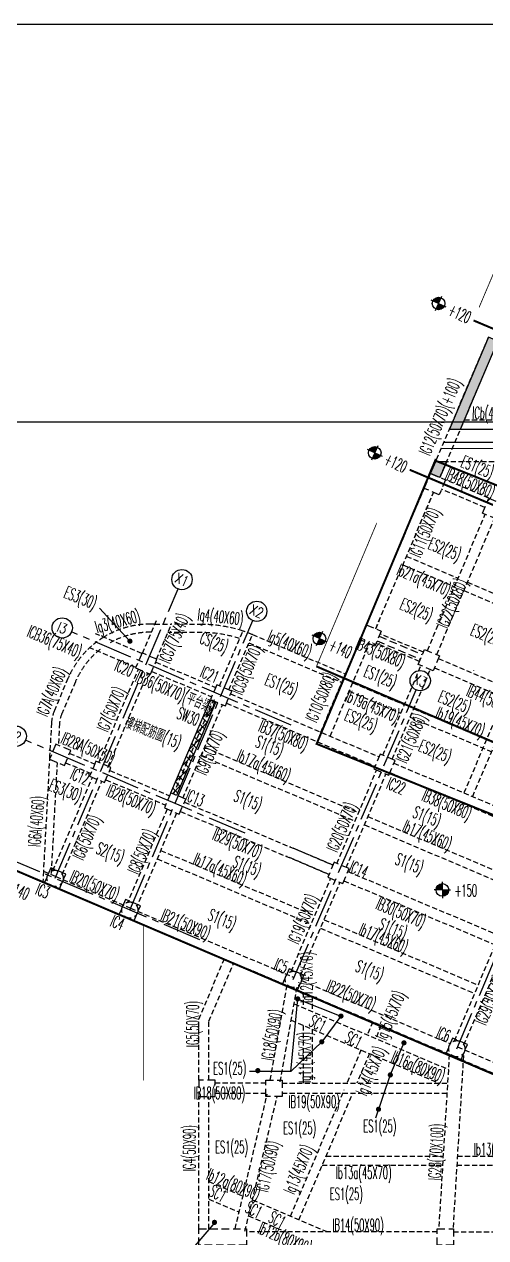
# Model space of a CAD drawing. Header units: centimetres. Extents: x -47768 to 194820, y -149527 to 141949.
# Drawn here: x 58664 to 60937, y -788 to 5195 of the extents above; entities that cross this region are included whole.
import ezdxf
from ezdxf.enums import TextEntityAlignment as Align

# ---------------------------------------------------------------- set-up
doc = ezdxf.new("R2010")
doc.units = ezdxf.units.CM
for name, pattern in [('1', [0.375, 0.25, -0.125]), ('CENTER2', [28.575, 19.05, -3.175, 3.175, -3.175]), ('HIDDEN', [0.375, 0.25, -0.125])]:
    doc.linetypes.add(name, pattern=pattern)
doc.layers.get('0').update_dxf_attribs({"color": 8})
for name, color, linetype in [('0S-1FL排水溝位置', 8, 'Continuous'), ('0S-B', 6, 'HIDDEN'), ('0S-colhead', 8, 'HIDDEN'), ('0S-GRID', 8, 'Continuous'), ('0S-J', 3, 'HIDDEN'), ('0S-Shear wall', 7, 'Continuous'), ('0S-WALL', 40, 'Continuous'), ('0S-雲梯車', 11, 'Continuous'), ('1S-BN', 7, 'Continuous'), ('1S-CN', 2, 'Continuous'), ('1S-JN', 3, 'Continuous'), ('1S-SN', 4, 'Continuous'), ('1S-SWN', 7, 'Continuous'), ('1S-TEXT', 7, 'Continuous'), ('FL高程', 7, 'Continuous'), ('高程線', 7, 'Continuous')]:
    doc.layers.add(name, color=color, linetype=linetype)
doc.layers.add('0S-繪圖區', color=171, linetype='Continuous', plot=False)
doc.styles.add('ae', font='romans.shx', dxfattribs={"bigfont": 'chineset.shx'})
doc.styles.add('CHINA', font='romans.shx', dxfattribs={"width": 0.85, "bigfont": 'chineset.shx'})
doc.styles.add('ROMAND', font='romand')
doc.styles.add('txt', font='romans.shx', dxfattribs={"height": 0.2, "bigfont": 'chineset.shx'})

# ---------------------------------------------------------------- blocks, each defined once
blk = doc.blocks.new('地下一樓柱位')
at = {"color": 0, "linetype": 'HIDDEN', "ltscale": 150}
for points in [[(152287.8, 68034.3), (152256.5, 67960.7), (152182.9, 67991.9), (152214.1, 68065.6), (152287.8, 68034.3)], [(152575, 67912.4), (152543.7, 67838.8), (152470.1, 67870), (152501.3, 67943.7), (152575, 67912.4)], [(151971.3, 67288.7), (151940, 67215.1), (151866.4, 67246.3), (151897.6, 67320), (151971.3, 67288.7)], [(151960.5, 67263.4), (152174.1, 67172.7)], [(151950.7, 67240.4), (152164.3, 67149.7)], [(152258.5, 67166.8), (152227.2, 67093.2), (152153.6, 67124.4), (152184.8, 67198.1), (152258.5, 67166.8)], [(152427.4, 67095.1), (152427, 67095.3)], [(151402.2, 65074.5), (151482.2, 65074.5), (151482.2, 64994.5), (151402.2, 64994.5), (151402.2, 65074.5)], [(152247.2, 64341.3), (152327.2, 64341.3), (152327.2, 64261.3), (152247.2, 64261.3), (152247.2, 64341.3)]]:
    blk.add_lwpolyline(points, dxfattribs=at)
for points in [[(150866, 67149.5), (150792.4, 67180.8), (150761.1, 67107.1), (150834.7, 67075.9), (150866, 67149.5)], [(151234.2, 66993.2), (151160.6, 67024.5), (151129.3, 66950.8), (151203, 66919.6), (151234.2, 66993.2)], [(150441.5, 66699.6), (150367.8, 66730.9), (150336.6, 66657.2), (150410.2, 66626), (150441.5, 66699.6)], [(152039.7, 66651.3), (151966, 66682.6), (151934.8, 66608.9), (152008.4, 66577.7), (152039.7, 66651.3)], [(150639.4, 66615.6), (150565.7, 66646.9), (150534.5, 66573.2), (150608.1, 66542), (150639.4, 66615.6)], [(151007.6, 66459.3), (150933.9, 66490.6), (150902.7, 66416.9), (150976.3, 66385.7), (151007.6, 66459.3)], [(150416.7, 66090.9), (150343, 66122.2), (150311.8, 66048.5), (150385.4, 66017.3), (150416.7, 66090.9)], [(151813, 66117.4), (151739.4, 66148.7), (151708.1, 66075), (151781.8, 66043.8), (151813, 66117.4)], [(150784.9, 65934.6), (150711.2, 65965.9), (150680, 65892.2), (150753.6, 65861), (150784.9, 65934.6)], [(151590.3, 65592.7), (151516.7, 65624), (151485.4, 65550.3), (151559.1, 65519.1), (151590.3, 65592.7)], [(152395.8, 65250.8), (152322.1, 65282.1), (152290.9, 65208.5), (152364.5, 65177.2), (152395.8, 65250.8)], [(151072.2, 64994.5), (151152.2, 64994.5), (151152.2, 65074.5), (151072.2, 65074.5)], [(151072.2, 64341.3), (151307.2, 64341.3), (151307.2, 64261.3), (151072.2, 64261.3)]]:
    blk.add_lwpolyline(points, close=True, dxfattribs=at)
for centre in [(150364.2, 66069.7), (150732.4, 65913.4), (151537.9, 65571.5), (152343.3, 65229.6)]:
    blk.add_circle(centre, 40, dxfattribs=at)
blk = doc.blocks.new('*U146')
at = {"color": 0, "ltscale": 100}
blk.add_lwpolyline([(-36.3, 27), (36.3, 27), (36.3, -27), (-36.3, -27)], close=True, dxfattribs=at)
blk = doc.blocks.new('XLINE')
blk.add_circle((0, 0), 50)
at = {"style": 'ROMAND', "width": 0.74997, "flags": 8}
blk.add_attdef('X-LINE', text='', height=50, dxfattribs=at).set_placement((0, 0), align=Align.MIDDLE)
blk = doc.blocks.new('柱位編號')
at = {"color": 0, "linetype": 'CENTER2', "ltscale": 10}
for p, q in [((129523.5, 36832.5), (130129.1, 38259.2)), ((129891.7, 36676.2), (130497.3, 38102.9)), ((130686.2, 37588.3), (129604.7, 38047.4)), ((130697.2, 36334.3), (131302.8, 37761)), ((130459.6, 37054.4), (129378.1, 37513.5)), ((131502.6, 35992.5), (132108.2, 37419.1)), ((130236.9, 36529.7), (129155.3, 36988.8))]:
    blk.add_line(p, q, dxfattribs=at)
at = {"color": 0}
ref = blk.add_blockref('XLINE', (130148.7, 38305.2), dxfattribs=dict(at, rotation=337))
ref.add_attrib('X-LINE', 'X1', dxfattribs={"height": 50, "rotation": 337, "style": 'ROMAND', "width": 0.74997}).set_placement((130148.7, 38305.2), align=Align.MIDDLE)
ref = blk.add_blockref('XLINE', (130516.9, 38148.9), dxfattribs=dict(at, rotation=337))
ref.add_attrib('X-LINE', 'X2', dxfattribs={"height": 50, "rotation": 337, "style": 'ROMAND', "width": 0.74997}).set_placement((130516.9, 38148.9), align=Align.MIDDLE)
ref = blk.add_blockref('XLINE', (129558.7, 38066.9), dxfattribs=dict(at, rotation=337))
ref.add_attrib('X-LINE', 'I3', dxfattribs={"height": 50, "rotation": 337, "style": 'ROMAND', "width": 0.74997}).set_placement((129558.7, 38066.9), align=Align.MIDDLE)
ref = blk.add_blockref('XLINE', (131322.3, 37807.1), dxfattribs=dict(at, rotation=337))
ref.add_attrib('X-LINE', 'X3', dxfattribs={"height": 50, "rotation": 337, "style": 'ROMAND', "width": 0.74997}).set_placement((131322.3, 37807.1), align=Align.MIDDLE)
ref = blk.add_blockref('XLINE', (129332, 37533.1), dxfattribs=dict(at, rotation=337))
ref.add_attrib('X-LINE', 'I2', dxfattribs={"height": 50, "rotation": 337, "style": 'ROMAND', "width": 0.74997}).set_placement((129332, 37533.1), align=Align.MIDDLE)
blk = doc.blocks.new('ELE')
at = {"ltscale": 100}
h = blk.add_hatch(color=0, dxfattribs=at)
h.dxf.hatch_style = 1
edge = h.paths.add_edge_path()
edge.add_arc((55199, -2026.6), 20.7, 90, 180)
edge.add_line((55178.3, -2026.6), (55199, -2026.6))
edge.add_line((55199, -2026.6), (55199, -2005.9))
h = blk.add_hatch(color=0, dxfattribs=at)
h.dxf.hatch_style = 1
edge = h.paths.add_edge_path()
edge.add_line((55199, -2047.4), (55199, -2026.6))
edge.add_line((55199, -2026.6), (55219.7, -2026.6))
edge.add_arc((55199, -2026.6), 20.7, 270, 360, ccw=False)
at = {"color": 0, "ltscale": 100}
for q in [(55172.4, -2026.6), (55199, -2000), (55225.6, -2026.6), (55199, -2053.2)]:
    blk.add_line((55199, -2026.6), q, dxfattribs=at)
blk.add_circle((55199, -2026.6), 20.7, dxfattribs=at)
blk = doc.blocks.new('0S-ELE')
at = {"layer": 'FL高程', "ltscale": 100, "xscale": 1.5, "yscale": 1.5, "zscale": 1.5}
blk.add_blockref('ELE', (-26764.5, -529.8), dxfattribs=at)
at = {"layer": 'FL高程', "ltscale": 100, "style": 'CHINA', "width": 0.5}
blk.add_attdef('+150', text='', height=60, dxfattribs=at).set_placement((56149.6, -3572.5), align=Align.MIDDLE)
blk = doc.blocks.new('1FL排水')
blk.add_line((-1417.6, 633.2), (-1417.6, 633.2))
at = {"linetype": 'HIDDEN', "ltscale": 5}
for p, q in [((-901.7, 436.4), (-60.3, 89.3)), ((-933, 362.7), (-90.8, 15.3)), ((-917.3, 399.6), (-75.5, 52.3)), ((-948.6, 325.9), (-106, -21.6))]:
    blk.add_line(p, q, dxfattribs=at)
at = {"linetype": '1', "ltscale": 100}
for points in [[(-2961.7, 898.3), (-2286.2, 898, -0.138373), (-1048.3, 532.5)], [(-3029.6, 738.3), (-2287.3, 738, -0.139592), (-1117.7, 388.1)]]:
    blk.add_lwpolyline(points, format="xyb", dxfattribs=at)
for points in [[(-3002, 803.3), (-2286.8, 803, -0.139639), (-1082.8, 442.9)], [(-2989.3, 833.3), (-2286.7, 833, -0.138332), (-1082.9, 477.5)]]:
    blk.add_lwpolyline(points, format="xyb")
for points in [[(-1055.2, 535.4), (-889.5, 465.1), (-952, 317.8), (-1117.7, 388.1)], [(-1047.3, 515.8), (-909.2, 457.1), (-960, 337.5), (-1098.1, 396.1)], [(-52.3, 108.5), (113.9, 39.2), (52.3, -108.5), (-113.9, -39.2)], [(-44.2, 88.9), (94.2, 31.1), (44.2, -88.9), (-94.2, -31.1)]]:
    blk.add_lwpolyline(points, close=True)
for points in [[(-1047.2, 515.7), (-959.2, 337)], [(-909.1, 457), (-1098, 396.1)], [(-44.2, 88.9), (44.2, -88.9)], [(94.2, 31.1), (-94.2, -31.1)]]:
    blk.add_lwpolyline(points)

msp = doc.modelspace()

# ---------------------------------------------------------------- hatches: boundary and pattern name
at = {"layer": '0S-Shear wall', "ltscale": 100}
h = msp.add_hatch(dxfattribs=at)
h.set_pattern_fill('ANSI37', color=256, scale=10)
h.set_pattern_definition([(45, (59385.27, 1393.015), (-22.4506, 22.4506), []), (135, (59385.27, 1393.015), (-22.4506, -22.4506), [])])
h.paths.add_polyline_path([(59580.6359, 1864.9892), (59608.2511, 1853.2673), (59412.8855, 1393.0148), (59385.2703, 1404.7368)])
at = {"layer": '1S-TEXT', "linetype": 'Continuous'}
h = msp.add_hatch(dxfattribs=at)
h.set_pattern_fill('AR-SAND', color=256, scale=0.35, style=0)
h.set_pattern_definition([(37.5, (60665.44, 2960.203), (-0.56, 17.12946), [0, -13.5128, 0, -15.113, 0, -14.44625]), (7.5, (60665.44, 2960.203), (15.7333, 25.0889), [0, -7.2898, 0, -12.1793, 0, -4.66725]), (-32.5, (60654.506, 2960.203), (27.68473, 0.0503), [0, -4.445, 0, -16.002, 0, -20.8915]), (-42.5, (60654.506, 2960.203), (26.7245, 7.8025), [0, -2.2225, 0, -10.4902, 0, -12.0015])])
h.paths.add_polyline_path([(60665.4403, 2979.7396), (60711.4655, 2960.2031), (60744.8882, 3038.942), (60744.8969, 3038.9625), (60690.5789, 3038.9625)])
h.paths.add_polyline_path([(60758.484, 3198.9369), (60812.802, 3198.9369), (60996.6992, 3632.1716), (60950.674, 3651.7082)])

# ---------------------------------------------------------------- linework, layer by layer
at = {"layer": '0S-B', "ltscale": 100}
for p, q in [((60665.4403, 2979.7396), (60950.674, 3651.7082)), ((60711.4655, 2960.2031), (60996.6992, 3632.1716)), ((60952.3678, 2858.0353), (60739.1032, 2948.5725)), ((60348.9481, 2234.1307), (60634.1818, 2906.0992)), ((60349.0671, 2234.1694), (60634.2101, 2906.1764)), ((60394.9733, 2214.5941), (60680.207, 2886.5627)), ((60395.095, 2214.639), (60680.238, 2886.6461)), ((60932.8291, 2812.011), (60719.5645, 2902.5481)), ((60649.6837, 2106.5652), (60934.9169, 2778.5339)), ((60695.709, 2087.0286), (60980.9422, 2758.9974)), ((59245.9937, 2094.0135), (59318.9203, 2265.8178)), ((59306.7199, 2237.0756), (59387.9582, 2236.513)), ((59315.0316, 2064.7087), (59387.9582, 2236.513)), ((59242.7156, 2092.6891), (59014.7443, 2189.4572)), ((59625.702, 1932.837), (59741.2955, 2205.1581)), ((59671.7272, 1913.3004), (59787.3207, 2185.6216)), ((60124.2775, 1704.8399), (60317.6896, 2160.4903)), ((60630.2488, 2098.3953), (60417.0894, 2188.8878)), ((60630.2629, 2098.4171), (60417.1034, 2188.9096)), ((59213.4108, 2023.6513), (58985.4394, 2120.4194)), ((60170.3027, 1685.3034), (60363.7148, 2140.9537)), ((60610.7101, 2052.3709), (60397.5507, 2142.8635)), ((60610.7242, 2052.3927), (60397.5647, 2142.8853)), ((59311.4719, 2049.9243), (59606.0334, 1924.8904)), ((60703.6555, 2067.3601), (61435.7584, 1756.6008)), ((59030.876, 1555.2366), (59226.2415, 2015.489)), ((59076.9012, 1535.7), (59272.2668, 1995.9525)), ((59291.9353, 2003.8991), (59586.4969, 1878.8651)), ((60430.8738, 1591.0827), (60618.4252, 2032.9248)), ((60476.899, 1571.5461), (60664.4504, 2013.3882)), ((60684.119, 2021.3348), (61416.2219, 1710.5756)), ((59399.0779, 1398.9441), (59594.4435, 1859.1966)), ((59679.6738, 1893.6319), (60411.4752, 1583.0006)), ((59445.1032, 1379.4076), (59640.4687, 1839.66)), ((59660.1373, 1847.6066), (60391.9386, 1536.9754)), ((58791.5811, 1640.5158), (58788.7229, 1587.4111)), ((58788.7229, 1587.4111), (58758.14, 1019.1899)), ((58886.9393, 1600.0387), (59011.2074, 1547.29)), ((58797.5956, 1008), (58827.0286, 1554.8559)), ((58867.4027, 1554.0134), (58991.6709, 1501.2647)), ((59084.8478, 1516.0315), (59379.4094, 1390.9975)), ((60204.2572, 1057.1863), (60399.6162, 1517.4415)), ((60250.2827, 1037.6504), (60445.6417, 1497.9056)), ((60465.3096, 1505.8521), (61197.1109, 1195.2209)), ((60484.8461, 1551.8774), (61216.6475, 1241.2461)), ((58804.7306, 1022.4714), (58999.6175, 1481.5962)), ((58850.7558, 1002.9348), (59045.6427, 1462.0597)), ((59065.3113, 1470.0063), (59359.8728, 1344.9723)), ((59367.8194, 1325.3038), (59172.9325, 866.1789)), ((59453.0498, 1359.739), (60184.8511, 1049.1078)), ((59413.8447, 1305.7672), (59218.9577, 846.6424)), ((59433.5132, 1313.7138), (60165.3146, 1003.0826)), ((60184.8164, 1049.0338), (59971.7822, 1139.4276)), ((60165.2861, 1003.006), (59952.2519, 1093.3997)), ((58758.14, 1019.1899), (58755.2818, 966.0851)), ((58758.14, 1019.1899), (58819.0383, 993.3401)), ((60258.2293, 1017.9815), (60990.3048, 707.2462)), ((58738.6035, 973.1647), (58799.5018, 947.3149)), ((58819.8654, 992.989), (59187.6519, 836.873)), ((59978.1054, 524.4246), (60173, 983.5462)), ((60024.1304, 504.8873), (60219.0249, 964.0089)), ((60238.6934, 971.9559), (60970.7689, 661.2207)), ((58800.3288, 946.9638), (59168.1153, 790.8477)), ((59168.1153, 790.8477), (59973.5571, 448.958)), ((59187.6519, 836.873), (59993.0936, 494.9832)), ((60783.5611, 182.5281), (60978.4415, 641.6557)), ((60829.5866, 162.9922), (61024.467, 622.1198)), ((60028.7463, 479.8614), (60762.8847, 168.2268)), ((59875.8923, -11.0481), (59958.8739, 459.5046)), ((59925.1325, -19.7316), (60008.1141, 450.8212)), ((59974.4415, 448.595), (60778.9983, 107.0684)), ((60798.5358, 153.0933), (61603.9771, -188.7963)), ((60757.5538, 114.9605), (60705.6158, -744.4537)), ((60827.4263, 110.7378), (60775.7435, -744.4537)), ((60778.9993, 107.068), (61584.4405, -234.8215)), ((59853.5224, -26.271), (59603.5104, -26.271)), ((59933.5223, -26.0481), (60749.0321, -26.0481)), ((59523.5224, -744.522), (59523.5224, -91.3729)), ((59573.5224, -744.522), (59573.5224, -91.3729)), ((59853.5224, -76.271), (59603.5104, -76.271)), ((59702.3681, -744.4532), (59861.0269, -79.7642)), ((59751.0018, -756.0619), (59909.6606, -91.3729)), ((59933.5223, -76.0481), (60749.0321, -76.0481)), ((60698.2778, -759.1973), (59758.2778, -759.1973)), ((60778.2778, -759.1973), (61718.2778, -759.1973))]:
    msp.add_line(p, q, dxfattribs=at)
for points in [[(58995.7301, 2129.6307, 0.114509362), (58878.7978, 1968.6984), (58812.0187, 1810.8942, 0.081397923), (58797.5367, 1751.1697), (58791.5811, 1640.5158)], [(59037.2225, 2112.0183, 0.127074709), (58915.6352, 1953.1097), (58848.856, 1795.3055, 0.080713411), (58837.4542, 1748.5614), (58831.6017, 1639.8235)]]:
    msp.add_lwpolyline(points, format="xyb", dxfattribs=at)
for points in [[(59523.5224, -11.3729), (59523.5224, 289.5496), (59649.5391, 586.4265)], [(59573.5224, -11.3729), (59573.5224, 279.377), (59695.5644, 566.89)]]:
    msp.add_lwpolyline(points, dxfattribs=at)
for centre, radius, start, end in [((59284.0088, 1797.2223), 440, 121.44642992, 130.93321979), ((59538.6528, 1590.1648), 645.2941, 67.33416231, 71.77920933)]:
    msp.add_arc(centre, radius, start, end, dxfattribs=at)
at = {"layer": '0S-J', "ltscale": 100}
for p, q in [((60831.8681, 3243.8538), (61132.7607, 3243.8538)), ((60812.7668, 3198.8538), (61113.6593, 3198.8538)), ((60528.777, 2529.8843), (60783.4818, 2421.7728)), ((60546.3594, 2571.3073), (60801.0641, 2463.1958)), ((60829.5067, 2402.2372), (61588.9352, 2079.8917)), ((60847.0891, 2443.6601), (61606.5175, 2121.3147)), ((59787.3207, 2185.6216), (60245.7321, 1991.0375)), ((59769.7378, 2144.1989), (60228.1492, 1949.6148)), ((60281.8033, 1947.6404), (60536.36, 1839.5918)), ((60264.221, 1906.2175), (60518.7777, 1798.1689)), ((61029.3081, 1874.8108), (60830.0352, 1405.3533)), ((61070.7308, 1857.2279), (60871.4579, 1387.7704)), ((60582.3848, 1820.0562), (61341.8135, 1497.7106)), ((60564.8025, 1778.6332), (61324.2312, 1456.2876)), ((59551.5522, 1630.1875), (60310.9908, 1307.8377)), ((59533.9699, 1588.7645), (60293.4085, 1266.4147)), ((60356.726, 1288.425), (61116.1542, 966.0796)), ((60339.1437, 1247.002), (61098.5719, 924.6567)), ((59318.0886, 1080.1801), (60077.238, 757.953)), ((59335.6709, 1121.603), (60094.8203, 799.376)), ((60140.8445, 779.8406), (60900.2734, 457.495)), ((60123.2622, 738.4177), (60882.6911, 416.072)), ((60037.2332, 421.9405), (60037.2332, 345.8843)), ((59992.9253, 364.6919), (60753.1444, 41.9981)), ((60082.2332, 402.8384), (60082.2332, 326.783)), ((60928.7165, 396.5362), (61688.1374, 74.1911)), ((59978.6664, 283.8356), (60708.7067, -26.0481)), ((60037.2332, 258.9755), (60037.2332, -26.0481)), ((60082.2332, 239.8742), (60082.2332, -26.0481)), ((60381.2153, 275.9235), (60353.8621, 211.4833)), ((60422.6378, 258.34), (60395.2848, 193.9004)), ((60322.6036, 137.843), (60253.036, -26.0481)), ((60364.0263, 120.2601), (60301.9222, -26.0481)), ((59975.78, -681.6349), (60240.2999, -58.4652)), ((60017.2027, -699.2178), (60281.7226, -76.0481)), ((60150.3255, -385.6002), (60727.3028, -385.6002)), ((60797.4305, -385.6002), (61624.6545, -385.6002)), ((60131.2241, -430.6002), (60724.5833, -430.6002)), ((60794.711, -430.6002), (61636.8164, -430.6002)), ((59573.2778, -510.7829), (59741.1368, -582.0348)), ((59573.2778, -597.6917), (59722.3005, -660.9481)), ((59787.8122, -601.8474), (60158.5054, -759.1973)), ((59768.9759, -680.7606), (59953.761, -759.1973))]:
    msp.add_line(p, q, dxfattribs=at)
for points in [[(59306.7199, 2237.0756), (59287.0557, 2237.2118, 0.139843202), (59054.4603, 2172.5988)], [(59289.7903, 2197.1919), (59286.7787, 2197.2127, 0.131322841), (59086.8634, 2145.265)], [(59724.7357, 2166.1458, 0.077557661), (59540.3934, 2195.4564), (59371.0285, 2196.6293)]]:
    msp.add_lwpolyline(points, format="xyb", dxfattribs=at)
msp.add_lwpolyline([(59540.5907, 2235.456), (59387.9582, 2236.513)], dxfattribs=at)
msp.add_arc((59538.6528, 1590.1648), 645.2941, 71.77920933, 89.82793486, dxfattribs=at)
at = {"layer": '0S-Shear wall', "ltscale": 100}
msp.add_lwpolyline([(59580.6359, 1864.9892), (59608.2511, 1853.2673), (59412.8855, 1393.0148), (59385.2703, 1404.7368), (59580.6359, 1864.9892)], dxfattribs=at)
at = {"layer": '0S-WALL'}
msp.add_line((60155.7108, 1778.9607), (60155.7108, 1778.9607), dxfattribs=at)
at = {"layer": '0S-雲梯車', "linetype": 'HIDDEN', "ltscale": 200, "const_width": 10}
msp.add_lwpolyline([(60691.8749, 3042.0847), (64735.0206, 1413.2214), (64128.6411, 26.876), (60103.9208, 1646.705), (60691.4961, 3051.4376)], dxfattribs=at)
at = {"layer": '1S-SN', "ltscale": 100}
for p, q in [((59184.2166, 2152.9212), (59034.913, 2315.1369)), ((59602.5773, -712.2757), (59474.2554, -862.366))]:
    msp.add_line(p, q, dxfattribs=at)
at = {"layer": '1S-SN', "linetype": 'Continuous'}
for p, q in [((59977.0792, 30.7858), (60010.7328, 389.2634)), ((60016.5707, 385.9785), (60223.8544, 304.6904)), ((60223.8544, 304.6904), (60129.2822, 177.6484)), ((60129.2822, 177.6484), (59977.0792, 30.7858)), ((59977.0792, 30.7858), (59772.5397, 30.7858))]:
    msp.add_line(p, q, dxfattribs=at)
at = {"layer": '1S-SN', "color": 4, "linetype": 'Continuous'}
for p, q in [((60534.2573, 172.6896), (60467.0864, 14.4449)), ((60467.0864, 14.4449), (60393.3129, -198.3254))]:
    msp.add_line(p, q, dxfattribs=at)
at = {"layer": '1S-SN', "color": 4, "linetype": 'Continuous', "const_width": 13.5}
for points in [[(59178.9625, 2155.8776, -0.584755303), (59189.4707, 2155.8776, -1.710117025), (59178.9625, 2155.8776, -0.557367557)], [(60005.4787, 392.2198, -0.584755303), (60015.9869, 392.2198, -1.710117025), (60005.4787, 392.2198, -0.557367557)], [(60218.6003, 307.6468, -0.584755303), (60229.1085, 307.6468, -1.710117025), (60218.6003, 307.6468, -0.557367557)], [(60124.0281, 180.6048, -0.584755303), (60134.5363, 180.6048, -1.710117025), (60124.0281, 180.6048, -0.557367557)], [(60529.0031, 175.6459, -0.584755303), (60539.5114, 175.6459, -1.710117025), (60529.0031, 175.6459, -0.557367557)], [(59808.8247, 38.6427, -0.584755303), (59819.3329, 38.6427, -1.710117025), (59808.8247, 38.6427, -0.557367557)], [(60461.8323, 17.4012, -0.584755303), (60472.3405, 17.4012, -1.710117025), (60461.8323, 17.4012, -0.557367557)], [(60403.8162, -151.6331, -0.584755303), (60414.3244, -151.6331, -1.710117025), (60403.8162, -151.6331, -0.557367557)], [(59595.5605, -709.3193, -0.584755303), (59606.0687, -709.3193, -1.710117025), (59595.5605, -709.3193, -0.557367557)]]:
    msp.add_lwpolyline(points, format="xyb", dxfattribs=at)
at = {"layer": '1S-TEXT', "linetype": 'Continuous'}
for points in [[(60758.484, 3198.9369), (60812.802, 3198.9369), (60996.6992, 3632.1716), (60950.674, 3651.7082), (60758.484, 3198.9369)], [(60744.8882, 3038.942), (60711.4655, 2960.2031), (60665.4403, 2979.7396), (60690.5789, 3038.9625), (60744.8969, 3038.9625)]]:
    msp.add_lwpolyline(points, dxfattribs=at)
at = {"layer": '高程線', "ltscale": 100}
for points in [[(60903.1405, 3795.7258, 0, 40, 0), (60925.2013, 3847.6976, 4, 4, 0), (61203.3848, 4503.0569, 0, 0, 0)], [(60400.9027, 2737.0397, 0, 40, 0), (60379.0301, 2684.9885, 4, 4, 0), (60103.2191, 2028.6272, 0, 0, 0)], [(59252.3242, -14.8671, 0, 40, 0), (59252.3242, 41.593, 4, 4, 0), (59252.3242, 753.5494, 0, 0, 0)]]:
    msp.add_lwpolyline(points, format="xyseb", dxfattribs=at)
at = {"layer": '高程線', "linetype": 'HIDDEN', "ltscale": 100, "const_width": 10}
for points in [[(60877.0912, 3734.3574), (62942.4724, 2862.0605)], [(60562.609, 2998.1068), (65420.0186, 946.6194)], [(60103.2191, 2028.6272), (64070.3531, 331.3027)], [(58587.9217, 1037.0726), (64014.3464, -1279.6764)]]:
    msp.add_lwpolyline(points, dxfattribs=at)

# ---------------------------------------------------------------- block references
at = {"layer": '0S-1FL排水溝位置', "ltscale": 100}
msp.add_blockref('1FL排水', (63720.1693, 2300.6782), dxfattribs=at)
at = {"layer": '0S-colhead', "ltscale": 100}
msp.add_blockref('地下一樓柱位', (-91548.6749, -65085.8282), dxfattribs=at)
at = {"layer": '0S-GRID'}
msp.add_blockref('柱位編號', (-70708.0047, -35848.5686), dxfattribs=at)
at = {"layer": '0S-繪圖區', "color": 11, "ltscale": 100, "xscale": 150, "yscale": 150, "zscale": 150}
msp.add_blockref('*U146', (63312.8069, 1144.5998), dxfattribs=at)
at = {"layer": '0S-繪圖區', "ltscale": 100, "xscale": 150, "yscale": 150, "zscale": 150}
msp.add_blockref('*U146', (63312.8069, -815.9448), dxfattribs=at)
at = {"layer": 'FL高程', "color": 0, "ltscale": 100, "rotation": 335.7357470589384}
for p, values in [((11087.7553, 30099.2232), {'+150': '+120'}), ((10773.273, 29362.9725), {'+150': '+120'}), ((10500.927, 28447.2861), {'+150': '+140'}), ((8912.6153, 27256.696), {'+150': '+140'})]:
    msp.add_blockref('0S-ELE', p, dxfattribs=at).add_auto_attribs(values)
at = {"layer": 'FL高程', "color": 0, "ltscale": 100}
msp.add_blockref('0S-ELE', (4689.5945, 4496.477), dxfattribs=at).add_auto_attribs({'+150': '+150'})

# ---------------------------------------------------------------- texts
at = {"layer": '1S-BN', "style": 'txt', "width": 0.5}
for s, rotation, p in [('IG12(50X70)(+100)', 427, (60715.7127, 3257.7758)), ('IB48(50X80)', 337, (60859.5826, 2928.8098)), ('IG11(50X70)', 427, (60640.7547, 2687.8129)), ('IG22(50X80)', 427, (60773.9892, 2338.9639)), ('ICG7(75X40)', 427, (59406.1907, 2165.8551)), ('ICB36(75X40)', 337, (58811.556, 2147.2649)), ('IB43(50X80)', 337, (60417.354, 2091.6527)), ('ICG9(50X70)', 427, (59762.0976, 2010.2719)), ('IG7A(40X60)', 427, (58801.8461, 1902.6428)), ('IB36(50X70)(平台梁)', 337, (59405.2146, 1897.4274)), ('IG10(50X80)', 427, (60128.6392, 1874.7173)), ('IG7(50X70)', 427, (59095.5777, 1815.9146)), ('IB44(50X80)', 337, (60963.6736, 1859.7538)), ('IB37(50X80)', 337, (59939.4225, 1686.1608)), ('IG21(50X80)', 427, (60573.0554, 1672.7354)), ('IB28A(50X30)', 337, (58977.1164, 1621.3975)), ('IG9(50X70)', 427, (59581.0142, 1601.9446)), ('IB28(50X70)', 337, (59189.0915, 1368.1748)), ('IG6A(40X60)', 805.10578348, (58727.2583, 1264.5584)), ('IB38(50X80)', 337, (60744.8642, 1344.2711)), ('IG20(50X70)', 427, (60231.0766, 1235.0252)), ('IG6(50X70)', 427, (58974.6964, 1184.019)), ('IG8(50X70)', 427, (59245.7088, 1114.4082)), ('IB29(50X70)', 337, (59712.7984, 1152.268)), ('IB20(50X70)', 337, (59009.2088, 945.2083)), ('IG19(50X70)', 427, (60040.4493, 781.9648)), ('IB30(50X70)', 337, (60518.2402, 810.3783)), ('IB21(50X90)', 337, (59458.4075, 754.5348)), ('IB22(50X70)', 337, (60273.2941, 404.0835)), ('IG29(50X70)', 427, (60962.9976, 382.0637)), ('IG5(50X70)', 90, (59497.7226, 265.4572)), ('IG18(50X90)', 439.90326011, (59886.84, 211.2778)), ('IB18(50X80)', 360.00003354, (59624.8705, -78.6092)), ('IB19(50X90)', 360.00000028, (60091.9129, -121.4553)), ('IG4(50X90)', 90, (59481.463, -346.5088)), ('IG28(70X100)', 87, (60695.9199, -365.2699)), ('IG17(50X90)', 77, (59867.8098, -437.2425)), ('IB14(50X90)', 360.00002348, (60307.9716, -729.1972))]:
    msp.add_text(s, height=60, rotation=rotation, dxfattribs=at).set_placement(p, align=Align.MIDDLE)
at = {"layer": '1S-CN', "style": 'txt', "width": 0.5}
for s, p in [('IC20', (59156.3626, 2020.594)), ('IC21', (59577.5482, 1989.2756)), ('IC12', (58938.1764, 1485.949)), ('IC22', (60496.1293, 1439.5824)), ('IC13', (59505.4023, 1380.6329)), ('IC14', (60311.374, 1028.0137)), ('IC3', (58755.2586, 922.444)), ('IC4', (59123.4606, 766.1516)), ('IC5', (59928.9023, 552.4631)), ('IC6', (60729.3747, 214.8454))]:
    msp.add_text(s, height=60, rotation=337, dxfattribs=at).set_placement(p, align=Align.MIDDLE)
at = {"layer": '1S-CN', "linetype": 'Continuous', "style": 'CHINA', "width": 0.5}
for p in [(60109.4604, 268.5628), (60286.7519, 188.2592), (59617.4392, -569.6656), (59794.7307, -649.9691), (59909.8053, -699.0462)]:
    msp.add_text('SC1', height=60, rotation=331.88897907, dxfattribs=at).set_placement(p, align=Align.MIDDLE)
at = {"layer": '1S-JN', "style": 'txt', "width": 0.5}
for s, rotation, p in [('ICb(45X70)', 357.74228356, (60984.163, 3271.1839)), ('Ib21a(45X70)', 337, (60631.2143, 2451.4178)), ('Ig3(40X60)', 375.21383363, (59124.7137, 2246.533)), ('Ig4(40X60)', 354.22343619, (59630.5379, 2268.992)), ('Ig5(40X60)', 337, (59970.3656, 2135.5942)), ('Ib19a(45X70)', 337, (60377.8073, 1828.4245)), ('Ib19(45X70)', 337, (60810.3687, 1751.3124)), ('Ib17a(45X60)', 337, (59842.9972, 1535.0615)), ('Ib17(45X60)', 337, (60648.439, 1193.1717)), ('Ib17a(45X60)', 337, (59627.1235, 1026.4738)), ('Ib17(45X60)', 337, (60432.5653, 684.5841)), ('Ig12(45X70)', 90, (60058.5754, 495.8337)), ('Ig15(45X70)', 67, (60471.5071, 306.8395)), ('Ig11(45X70)', 90, (60049.8929, 101.0446)), ('Ig14(45X70)', 67, (60375.1219, 32.617)), ('Ib16a(80X90)', 696.99996479, (60602.6593, 51.5571)), ('Ig13(45X70)', 67, (60018.7397, -452.735)), ('Ib13(45X70)', 359.99999814, (61003.8632, -355.6002)), ('Ib12a(80X90)', 337, (59693.1951, -528.8816)), ('Ib12b(80X90)', 337, (59947.2011, -794.5103))]:
    msp.add_text(s, height=60, rotation=rotation, dxfattribs=at).set_placement(p, align=Align.MIDDLE)
msp.add_text('Ib13a(45X70)', height=60, dxfattribs=at).set_placement((60336.3201, -471.8119), align=Align.MIDDLE)
at = {"layer": '1S-SN', "linetype": 'Continuous', "style": 'ae', "width": 0.5}
for s, rotation, p in [('ES1(25)', 337.63708388, (60809.5645, 3015.1875)), ('ES2(25)', 337.63708388, (60648.7854, 2609.977)), ('ES3(30)', 338, (58854.2975, 2370.3427)), ('ES2(25)', 337.63708388, (60509.9009, 2312.0876)), ('ES2(25)', 337.63708388, (60856.7644, 2185.3478)), ('CS(25)', 338, (59522.7848, 2145.3171)), ('ES1(25)', 337.63708388, (60331.4333, 1981.6273)), ('ES1(25)', 338, (59844.6386, 1939.849)), ('ES2(25)', 337.63708388, (60697.9106, 1856.8706)), ('ES2(25)', 337.63708388, (60236.5309, 1765.8961)), ('樓梯配筋圖(15)', 338, (59153.1237, 1729.5258)), ('S1(15)', 338, (59797.2841, 1634.2085)), ('ES2(25)', 337.63708388, (60601.3319, 1613.8247)), ('ES3(30)', 338, (58779.758, 1420.8465)), ('S1(15)', 338, (59691.3664, 1367.0496)), ('S1(15)', 338, (60572.6529, 1286.4396)), ('S2(15)', 338, (59012.5851, 1108.1092)), ('S1(15)', 338, (59686.1015, 1041.9259)), ('S1(15)', 338, (60486.0582, 1055.2941)), ('S1(15)', 338, (59563.6627, 779.8587)), ('S1(15)', 338, (60405.2601, 734.3127)), ('S1(15)', 338, (60290.4485, 527.2924))]:
    msp.add_text(s, height=60, rotation=rotation, dxfattribs=at).set_placement(p)
for p in [(59594.4975, 17.4802), (59938.5525, -277.4011), (60333.9156, -267.4126), (59603.2655, -370.8456), (60169.0355, -601.6304)]:
    msp.add_text('ES1(25)', height=60, dxfattribs=at).set_placement(p)
at = {"layer": '1S-SWN', "linetype": 'Continuous', "style": 'CHINA', "width": 0.5}
msp.add_text('SW30', height=60, rotation=338.43739119, dxfattribs=at).set_placement((59471.666, 1782.0297), align=Align.MIDDLE)

doc.saveas('drawing.dxf')
